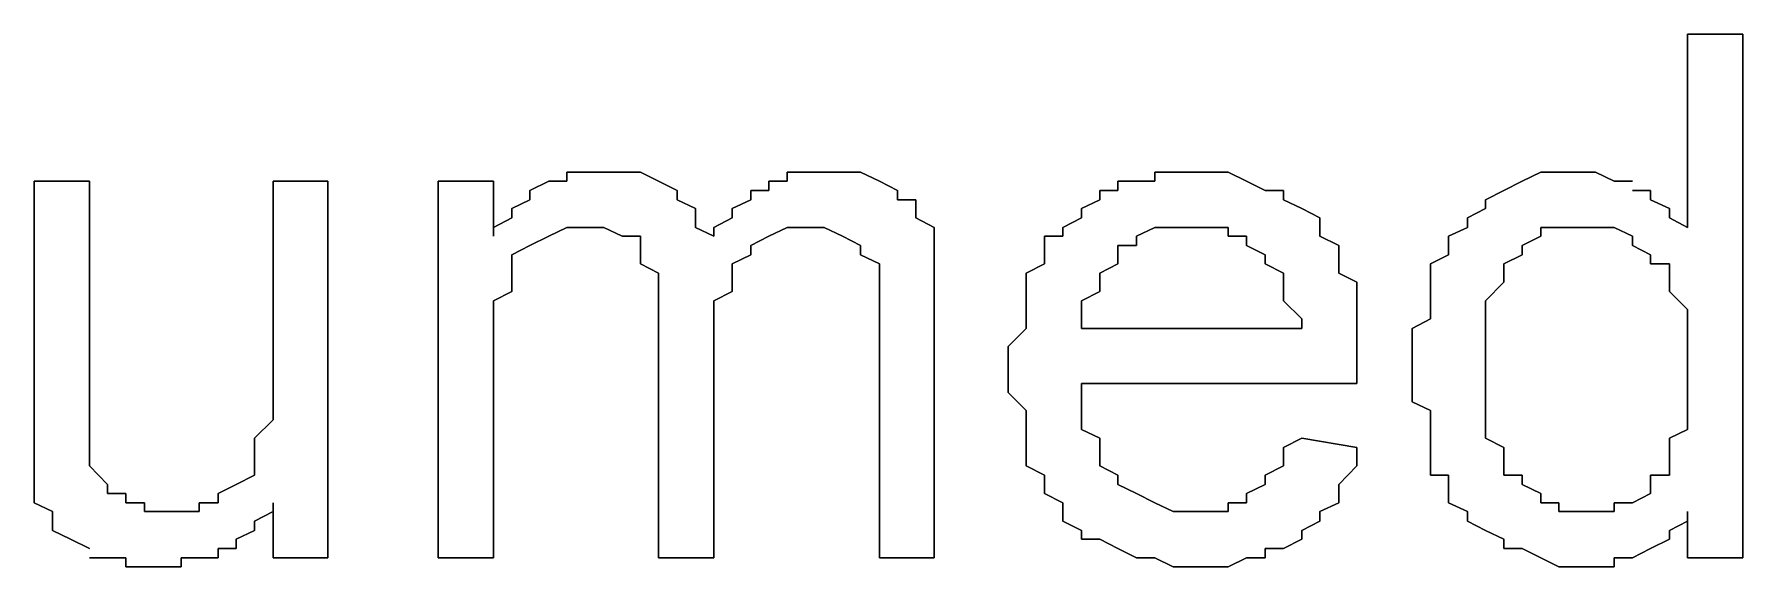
# Model space of a CAD drawing. Header units: metres. Extents: x 2.9 to 42.8, y 1.7 to 28.7.
# Drawn here: x 37.4509 to 37.779, y 22.5196 to 22.6219 of the extents above; entities that cross this region are included whole.
import ezdxf

# ---------------------------------------------------------------- set-up
doc = ezdxf.new("R2010")
doc.units = ezdxf.units.M
doc.layers.add('GRIS', color=8, linetype='Continuous')

msp = doc.modelspace()

# ---------------------------------------------------------------- linework, layer by layer
at = {"layer": 'GRIS', "lineweight": -3}
for points in [[(37.779, 22.6219), (37.7684, 22.6219), (37.779, 22.6219)], [(37.7684, 22.6219), (37.7684, 22.5848), (37.7684, 22.6219)], [(37.779, 22.5213), (37.779, 22.6219), (37.779, 22.5213)], [(37.4615, 22.5937), (37.4509, 22.5937), (37.4615, 22.5937)], [(37.4509, 22.5937), (37.4509, 22.5496), (37.4509, 22.5937)], [(37.4615, 22.5531), (37.4615, 22.5937), (37.4615, 22.5531)], [(37.5073, 22.5937), (37.4968, 22.5937), (37.5073, 22.5937)], [(37.4968, 22.5937), (37.4968, 22.5548), (37.4968, 22.5937)], [(37.5073, 22.5213), (37.5073, 22.5937), (37.5073, 22.5213)], [(37.5391, 22.5937), (37.5285, 22.5937), (37.5391, 22.5937)], [(37.5285, 22.5937), (37.5285, 22.5213), (37.5285, 22.5937)], [(37.5391, 22.5831), (37.5391, 22.5937), (37.5391, 22.5831)], [(37.5497, 22.5937), (37.5461, 22.5919), (37.5497, 22.5937)], [(37.5532, 22.5937), (37.5497, 22.5937), (37.5532, 22.5937)], [(37.5567, 22.5954), (37.5532, 22.5954), (37.5567, 22.5954)], [(37.5532, 22.5954), (37.5532, 22.5937), (37.5532, 22.5954)], [(37.5603, 22.5954), (37.5567, 22.5954), (37.5603, 22.5954)], [(37.5638, 22.5954), (37.5603, 22.5954), (37.5638, 22.5954)], [(37.5673, 22.5954), (37.5638, 22.5954), (37.5673, 22.5954)], [(37.5708, 22.5937), (37.5673, 22.5954), (37.5708, 22.5937)], [(37.5744, 22.5919), (37.5708, 22.5937), (37.5744, 22.5919)], [(37.5955, 22.5937), (37.592, 22.5937), (37.5955, 22.5937)], [(37.592, 22.5937), (37.592, 22.5919), (37.592, 22.5937)], [(37.5991, 22.5954), (37.5955, 22.5954), (37.5991, 22.5954)], [(37.5955, 22.5954), (37.5955, 22.5937), (37.5955, 22.5954)], [(37.6026, 22.5954), (37.5991, 22.5954), (37.6026, 22.5954)], [(37.6061, 22.5954), (37.6026, 22.5954), (37.6061, 22.5954)], [(37.6096, 22.5954), (37.6061, 22.5954), (37.6096, 22.5954)], [(37.6132, 22.5937), (37.6096, 22.5954), (37.6132, 22.5937)], [(37.6167, 22.5919), (37.6132, 22.5937), (37.6167, 22.5919)], [(37.6626, 22.5937), (37.659, 22.5937), (37.6626, 22.5937)], [(37.659, 22.5937), (37.659, 22.5919), (37.659, 22.5937)], [(37.6661, 22.5937), (37.6626, 22.5937), (37.6661, 22.5937)], [(37.6696, 22.5954), (37.6661, 22.5954), (37.6696, 22.5954)], [(37.6661, 22.5954), (37.6661, 22.5937), (37.6661, 22.5954)], [(37.6731, 22.5954), (37.6696, 22.5954), (37.6731, 22.5954)], [(37.6767, 22.5954), (37.6731, 22.5954), (37.6767, 22.5954)], [(37.6802, 22.5954), (37.6767, 22.5954), (37.6802, 22.5954)], [(37.6837, 22.5937), (37.6802, 22.5954), (37.6837, 22.5937)], [(37.6873, 22.5919), (37.6837, 22.5937), (37.6873, 22.5919)], [(37.7366, 22.5937), (37.7331, 22.5919), (37.7366, 22.5937)], [(37.7402, 22.5954), (37.7366, 22.5937), (37.7402, 22.5954)], [(37.7437, 22.5954), (37.7402, 22.5954), (37.7437, 22.5954)], [(37.7472, 22.5954), (37.7437, 22.5954), (37.7472, 22.5954)], [(37.7507, 22.5954), (37.7472, 22.5954), (37.7507, 22.5954)], [(37.7543, 22.5937), (37.7507, 22.5954), (37.7543, 22.5937)], [(37.7578, 22.5937), (37.7543, 22.5937), (37.7578, 22.5937)], [(37.5461, 22.5901), (37.5426, 22.5884), (37.5461, 22.5901)], [(37.5461, 22.5919), (37.5461, 22.5901), (37.5461, 22.5919)], [(37.5744, 22.5901), (37.5744, 22.5919), (37.5744, 22.5901)], [(37.5779, 22.5884), (37.5744, 22.5901), (37.5779, 22.5884)], [(37.5885, 22.5901), (37.5849, 22.5884), (37.5885, 22.5901)], [(37.592, 22.5919), (37.5885, 22.5919), (37.592, 22.5919)], [(37.5885, 22.5919), (37.5885, 22.5901), (37.5885, 22.5919)], [(37.6167, 22.5901), (37.6167, 22.5919), (37.6167, 22.5901)], [(37.6202, 22.5901), (37.6167, 22.5901), (37.6202, 22.5901)], [(37.6202, 22.5884), (37.6202, 22.5901), (37.6202, 22.5884)], [(37.6555, 22.5901), (37.652, 22.5884), (37.6555, 22.5901)], [(37.659, 22.5919), (37.6555, 22.5919), (37.659, 22.5919)], [(37.6555, 22.5919), (37.6555, 22.5901), (37.6555, 22.5919)], [(37.6908, 22.5919), (37.6873, 22.5919), (37.6908, 22.5919)], [(37.6908, 22.5901), (37.6908, 22.5919), (37.6908, 22.5901)], [(37.6943, 22.5884), (37.6908, 22.5901), (37.6943, 22.5884)], [(37.7331, 22.5919), (37.7296, 22.5901), (37.7331, 22.5919)], [(37.7296, 22.5901), (37.7296, 22.5884), (37.7296, 22.5901)], [(37.7613, 22.5919), (37.7578, 22.5919), (37.7613, 22.5919)], [(37.7613, 22.5901), (37.7613, 22.5919), (37.7613, 22.5901)], [(37.7649, 22.5884), (37.7613, 22.5901), (37.7649, 22.5884)], [(37.5426, 22.5866), (37.5391, 22.5848), (37.5426, 22.5866)], [(37.5426, 22.5884), (37.5426, 22.5866), (37.5426, 22.5884)], [(37.5779, 22.5866), (37.5779, 22.5884), (37.5779, 22.5866)], [(37.5779, 22.5848), (37.5779, 22.5866), (37.5779, 22.5848)], [(37.5849, 22.5866), (37.5814, 22.5848), (37.5849, 22.5866)], [(37.5849, 22.5884), (37.5849, 22.5866), (37.5849, 22.5884)], [(37.6202, 22.5866), (37.6202, 22.5884), (37.6202, 22.5866)], [(37.6237, 22.5848), (37.6202, 22.5866), (37.6237, 22.5848)], [(37.652, 22.5866), (37.6484, 22.5848), (37.652, 22.5866)], [(37.652, 22.5884), (37.652, 22.5866), (37.652, 22.5884)], [(37.6978, 22.5866), (37.6943, 22.5884), (37.6978, 22.5866)], [(37.6978, 22.5848), (37.6978, 22.5866), (37.6978, 22.5848)], [(37.7296, 22.5884), (37.7261, 22.5866), (37.7296, 22.5884)], [(37.7261, 22.5866), (37.7261, 22.5848), (37.7261, 22.5866)], [(37.7649, 22.5866), (37.7649, 22.5884), (37.7649, 22.5866)], [(37.7684, 22.5848), (37.7649, 22.5866), (37.7684, 22.5848)], [(37.5391, 22.5848), (37.5391, 22.5831), (37.5391, 22.5848)], [(37.5497, 22.5831), (37.5532, 22.5848), (37.5497, 22.5831)], [(37.5532, 22.5848), (37.5567, 22.5848), (37.5532, 22.5848)], [(37.5567, 22.5848), (37.5603, 22.5848), (37.5567, 22.5848)], [(37.5603, 22.5848), (37.5638, 22.5831), (37.5603, 22.5848)], [(37.5814, 22.5831), (37.5779, 22.5848), (37.5814, 22.5831)], [(37.5814, 22.5848), (37.5814, 22.5831), (37.5814, 22.5848)], [(37.592, 22.5831), (37.5955, 22.5848), (37.592, 22.5831)], [(37.5955, 22.5848), (37.5991, 22.5848), (37.5955, 22.5848)], [(37.5991, 22.5848), (37.6026, 22.5848), (37.5991, 22.5848)], [(37.6026, 22.5848), (37.6061, 22.5831), (37.6026, 22.5848)], [(37.6237, 22.5831), (37.6237, 22.5848), (37.6237, 22.5831)], [(37.6484, 22.5848), (37.6484, 22.5831), (37.6484, 22.5848)], [(37.6626, 22.5831), (37.6661, 22.5848), (37.6626, 22.5831)], [(37.6661, 22.5848), (37.6696, 22.5848), (37.6661, 22.5848)], [(37.6696, 22.5848), (37.6731, 22.5848), (37.6696, 22.5848)], [(37.6731, 22.5848), (37.6767, 22.5848), (37.6731, 22.5848)], [(37.6767, 22.5848), (37.6802, 22.5848), (37.6767, 22.5848)], [(37.6802, 22.5848), (37.6802, 22.5831), (37.6802, 22.5848)], [(37.6978, 22.5831), (37.6978, 22.5848), (37.6978, 22.5831)], [(37.7261, 22.5848), (37.7225, 22.5831), (37.7261, 22.5848)], [(37.7402, 22.5831), (37.7402, 22.5848), (37.7402, 22.5831)], [(37.7402, 22.5848), (37.7437, 22.5848), (37.7402, 22.5848)], [(37.7437, 22.5848), (37.7472, 22.5848), (37.7437, 22.5848)], [(37.7472, 22.5848), (37.7507, 22.5848), (37.7472, 22.5848)], [(37.7507, 22.5848), (37.7543, 22.5848), (37.7507, 22.5848)], [(37.7543, 22.5848), (37.7578, 22.5831), (37.7543, 22.5848)], [(37.5426, 22.5795), (37.5461, 22.5813), (37.5426, 22.5795)], [(37.5461, 22.5813), (37.5497, 22.5831), (37.5461, 22.5813)], [(37.5638, 22.5831), (37.5673, 22.5831), (37.5638, 22.5831)], [(37.5673, 22.5831), (37.5673, 22.5813), (37.5673, 22.5831)], [(37.5673, 22.5813), (37.5673, 22.5795), (37.5673, 22.5813)], [(37.5885, 22.5813), (37.592, 22.5831), (37.5885, 22.5813)], [(37.5885, 22.5795), (37.5885, 22.5813), (37.5885, 22.5795)], [(37.6061, 22.5831), (37.6096, 22.5813), (37.6061, 22.5831)], [(37.6096, 22.5813), (37.6096, 22.5795), (37.6096, 22.5813)], [(37.6237, 22.5795), (37.6237, 22.5831), (37.6237, 22.5795)], [(37.6484, 22.5831), (37.6449, 22.5831), (37.6484, 22.5831)], [(37.6449, 22.5831), (37.6449, 22.5795), (37.6449, 22.5831)], [(37.659, 22.5795), (37.659, 22.5813), (37.659, 22.5795)], [(37.659, 22.5813), (37.6626, 22.5813), (37.659, 22.5813)], [(37.6626, 22.5813), (37.6626, 22.5831), (37.6626, 22.5813)], [(37.6802, 22.5831), (37.6837, 22.5831), (37.6802, 22.5831)], [(37.6837, 22.5831), (37.6837, 22.5813), (37.6837, 22.5831)], [(37.6837, 22.5813), (37.6873, 22.5795), (37.6837, 22.5813)], [(37.7014, 22.5813), (37.6978, 22.5831), (37.7014, 22.5813)], [(37.7014, 22.5778), (37.7014, 22.5813), (37.7014, 22.5778)], [(37.7225, 22.5831), (37.7225, 22.5813), (37.7225, 22.5831)], [(37.7225, 22.5813), (37.7225, 22.5795), (37.7225, 22.5813)], [(37.7366, 22.5813), (37.7402, 22.5831), (37.7366, 22.5813)], [(37.7366, 22.5795), (37.7366, 22.5813), (37.7366, 22.5795)], [(37.7578, 22.5831), (37.7578, 22.5813), (37.7578, 22.5831)], [(37.7578, 22.5813), (37.7613, 22.5795), (37.7578, 22.5813)], [(37.5426, 22.5778), (37.5426, 22.5795), (37.5426, 22.5778)], [(37.5426, 22.5743), (37.5426, 22.5778), (37.5426, 22.5743)], [(37.5673, 22.5795), (37.5673, 22.5778), (37.5673, 22.5795)], [(37.5673, 22.5778), (37.5708, 22.576), (37.5673, 22.5778)], [(37.5849, 22.5778), (37.5885, 22.5795), (37.5849, 22.5778)], [(37.5849, 22.576), (37.5849, 22.5778), (37.5849, 22.576)], [(37.6096, 22.5795), (37.6132, 22.5778), (37.6096, 22.5795)], [(37.6132, 22.5778), (37.6132, 22.5743), (37.6132, 22.5778)], [(37.6237, 22.5778), (37.6237, 22.5795), (37.6237, 22.5778)], [(37.6237, 22.5743), (37.6237, 22.5778), (37.6237, 22.5743)], [(37.6449, 22.5778), (37.6414, 22.576), (37.6449, 22.5778)], [(37.6449, 22.5795), (37.6449, 22.5778), (37.6449, 22.5795)], [(37.6555, 22.576), (37.659, 22.5778), (37.6555, 22.576)], [(37.659, 22.5778), (37.659, 22.5795), (37.659, 22.5778)], [(37.6873, 22.5795), (37.6873, 22.5778), (37.6873, 22.5795)], [(37.6873, 22.5778), (37.6908, 22.576), (37.6873, 22.5778)], [(37.7014, 22.576), (37.7014, 22.5778), (37.7014, 22.576)], [(37.7225, 22.5795), (37.719, 22.5778), (37.7225, 22.5795)], [(37.719, 22.5778), (37.719, 22.576), (37.719, 22.5778)], [(37.7331, 22.5778), (37.7366, 22.5795), (37.7331, 22.5778)], [(37.7331, 22.576), (37.7331, 22.5778), (37.7331, 22.576)], [(37.7613, 22.5795), (37.7613, 22.5778), (37.7613, 22.5795)], [(37.7613, 22.5778), (37.7649, 22.5778), (37.7613, 22.5778)], [(37.7649, 22.5778), (37.7649, 22.576), (37.7649, 22.5778)], [(37.5426, 22.5725), (37.5426, 22.5743), (37.5426, 22.5725)], [(37.5708, 22.576), (37.5708, 22.5743), (37.5708, 22.576)], [(37.5708, 22.5743), (37.5708, 22.5707), (37.5708, 22.5743)], [(37.5849, 22.5743), (37.5849, 22.576), (37.5849, 22.5743)], [(37.5849, 22.5725), (37.5849, 22.5743), (37.5849, 22.5725)], [(37.6132, 22.5743), (37.6132, 22.5725), (37.6132, 22.5743)], [(37.6237, 22.5725), (37.6237, 22.5743), (37.6237, 22.5725)], [(37.6414, 22.576), (37.6414, 22.5743), (37.6414, 22.576)], [(37.6414, 22.5743), (37.6414, 22.5725), (37.6414, 22.5743)], [(37.6555, 22.5743), (37.6555, 22.576), (37.6555, 22.5743)], [(37.6555, 22.5725), (37.6555, 22.5743), (37.6555, 22.5725)], [(37.6908, 22.576), (37.6908, 22.5743), (37.6908, 22.576)], [(37.6908, 22.5743), (37.6908, 22.5725), (37.6908, 22.5743)], [(37.7049, 22.5743), (37.7014, 22.576), (37.7049, 22.5743)], [(37.7049, 22.5725), (37.7049, 22.5743), (37.7049, 22.5725)], [(37.719, 22.576), (37.719, 22.5743), (37.719, 22.576)], [(37.719, 22.5743), (37.719, 22.5725), (37.719, 22.5743)], [(37.7296, 22.5707), (37.7331, 22.5743), (37.7296, 22.5707)], [(37.7331, 22.5743), (37.7331, 22.576), (37.7331, 22.5743)], [(37.7649, 22.576), (37.7649, 22.5743), (37.7649, 22.576)], [(37.7649, 22.5743), (37.7649, 22.5725), (37.7649, 22.5743)], [(37.5391, 22.5707), (37.5426, 22.5725), (37.5391, 22.5707)], [(37.5391, 22.569), (37.5391, 22.5707), (37.5391, 22.569)], [(37.5708, 22.5707), (37.5708, 22.569), (37.5708, 22.5707)], [(37.5814, 22.5707), (37.5849, 22.5725), (37.5814, 22.5707)], [(37.5814, 22.5672), (37.5814, 22.5707), (37.5814, 22.5672)], [(37.6132, 22.5725), (37.6132, 22.5707), (37.6132, 22.5725)], [(37.6132, 22.5707), (37.6132, 22.5672), (37.6132, 22.5707)], [(37.6237, 22.5707), (37.6237, 22.5725), (37.6237, 22.5707)], [(37.6237, 22.5213), (37.6237, 22.5707), (37.6237, 22.5213)], [(37.6414, 22.5725), (37.6414, 22.5707), (37.6414, 22.5725)], [(37.6414, 22.5707), (37.6414, 22.5672), (37.6414, 22.5707)], [(37.652, 22.5707), (37.6555, 22.5725), (37.652, 22.5707)], [(37.652, 22.5672), (37.652, 22.5707), (37.652, 22.5672)], [(37.6908, 22.5725), (37.6908, 22.5707), (37.6908, 22.5725)], [(37.6908, 22.5707), (37.6943, 22.5672), (37.6908, 22.5707)], [(37.7049, 22.5707), (37.7049, 22.5725), (37.7049, 22.5707)], [(37.7049, 22.5672), (37.7049, 22.5707), (37.7049, 22.5672)], [(37.719, 22.5725), (37.719, 22.569), (37.719, 22.5725)], [(37.7296, 22.569), (37.7296, 22.5707), (37.7296, 22.569)], [(37.7649, 22.5725), (37.7684, 22.569), (37.7649, 22.5725)], [(37.5391, 22.5654), (37.5391, 22.569), (37.5391, 22.5654)], [(37.5708, 22.569), (37.5708, 22.5213), (37.5708, 22.569)], [(37.5814, 22.5654), (37.5814, 22.5672), (37.5814, 22.5654)], [(37.6132, 22.5672), (37.6132, 22.5213), (37.6132, 22.5672)], [(37.6414, 22.5672), (37.6414, 22.5654), (37.6414, 22.5672)], [(37.652, 22.5654), (37.652, 22.5672), (37.652, 22.5654)], [(37.6943, 22.5672), (37.6943, 22.5654), (37.6943, 22.5672)], [(37.7049, 22.5654), (37.7049, 22.5672), (37.7049, 22.5654)], [(37.719, 22.5672), (37.7155, 22.5654), (37.719, 22.5672)], [(37.719, 22.569), (37.719, 22.5672), (37.719, 22.569)], [(37.7296, 22.5672), (37.7296, 22.569), (37.7296, 22.5672)], [(37.7296, 22.5637), (37.7296, 22.5672), (37.7296, 22.5637)], [(37.7684, 22.569), (37.7684, 22.5672), (37.7684, 22.569)], [(37.7684, 22.5672), (37.7684, 22.5654), (37.7684, 22.5672)], [(37.5391, 22.5637), (37.5391, 22.5654), (37.5391, 22.5637)], [(37.5391, 22.5601), (37.5391, 22.5637), (37.5391, 22.5601)], [(37.5814, 22.5637), (37.5814, 22.5654), (37.5814, 22.5637)], [(37.5814, 22.5213), (37.5814, 22.5637), (37.5814, 22.5213)], [(37.6414, 22.5654), (37.6379, 22.5619), (37.6414, 22.5654)], [(37.6943, 22.5654), (37.652, 22.5654), (37.6943, 22.5654)], [(37.7049, 22.5619), (37.7049, 22.5654), (37.7049, 22.5619)], [(37.7155, 22.5654), (37.7155, 22.5619), (37.7155, 22.5654)], [(37.7296, 22.5619), (37.7296, 22.5637), (37.7296, 22.5619)], [(37.7684, 22.5654), (37.7684, 22.5619), (37.7684, 22.5654)], [(37.6379, 22.5619), (37.6379, 22.5601), (37.6379, 22.5619)], [(37.7049, 22.5601), (37.7049, 22.5619), (37.7049, 22.5601)], [(37.7155, 22.5619), (37.7155, 22.5601), (37.7155, 22.5619)], [(37.7296, 22.5584), (37.7296, 22.5619), (37.7296, 22.5584)], [(37.7684, 22.5619), (37.7684, 22.5601), (37.7684, 22.5619)], [(37.5391, 22.5584), (37.5391, 22.5601), (37.5391, 22.5584)], [(37.5391, 22.5213), (37.5391, 22.5584), (37.5391, 22.5213)], [(37.6379, 22.5601), (37.6379, 22.5566), (37.6379, 22.5601)], [(37.7049, 22.5584), (37.7049, 22.5601), (37.7049, 22.5584)], [(37.7049, 22.5548), (37.7049, 22.5584), (37.7049, 22.5548)], [(37.7155, 22.5601), (37.7155, 22.5584), (37.7155, 22.5601)], [(37.7155, 22.5584), (37.7155, 22.5566), (37.7155, 22.5584)], [(37.7296, 22.5548), (37.7296, 22.5584), (37.7296, 22.5548)], [(37.7684, 22.5601), (37.7684, 22.5566), (37.7684, 22.5601)], [(37.4968, 22.5548), (37.4968, 22.5531), (37.4968, 22.5548)], [(37.6379, 22.5566), (37.6379, 22.5548), (37.6379, 22.5566)], [(37.6379, 22.5548), (37.6379, 22.5531), (37.6379, 22.5548)], [(37.652, 22.5513), (37.652, 22.5548), (37.652, 22.5513)], [(37.652, 22.5548), (37.7049, 22.5548), (37.652, 22.5548)], [(37.7155, 22.5566), (37.7155, 22.5531), (37.7155, 22.5566)], [(37.7296, 22.5513), (37.7296, 22.5548), (37.7296, 22.5513)], [(37.7684, 22.5566), (37.7684, 22.5531), (37.7684, 22.5566)], [(37.4615, 22.5496), (37.4615, 22.5531), (37.4615, 22.5496)], [(37.4968, 22.5531), (37.4968, 22.5496), (37.4968, 22.5531)], [(37.6379, 22.5531), (37.6414, 22.5496), (37.6379, 22.5531)], [(37.652, 22.5496), (37.652, 22.5513), (37.652, 22.5496)], [(37.7155, 22.5531), (37.7155, 22.5513), (37.7155, 22.5531)], [(37.7155, 22.5513), (37.719, 22.5496), (37.7155, 22.5513)], [(37.7296, 22.5496), (37.7296, 22.5513), (37.7296, 22.5496)], [(37.7684, 22.5531), (37.7684, 22.5513), (37.7684, 22.5531)], [(37.7684, 22.5513), (37.7684, 22.5478), (37.7684, 22.5513)], [(37.4509, 22.5496), (37.4509, 22.546), (37.4509, 22.5496)], [(37.4615, 22.5478), (37.4615, 22.5496), (37.4615, 22.5478)], [(37.4615, 22.5443), (37.4615, 22.5478), (37.4615, 22.5443)], [(37.4968, 22.5478), (37.4932, 22.5443), (37.4968, 22.5478)], [(37.4968, 22.5496), (37.4968, 22.5478), (37.4968, 22.5496)], [(37.6414, 22.5496), (37.6414, 22.5478), (37.6414, 22.5496)], [(37.6414, 22.5478), (37.6414, 22.546), (37.6414, 22.5478)], [(37.652, 22.546), (37.652, 22.5496), (37.652, 22.546)], [(37.719, 22.5496), (37.719, 22.546), (37.719, 22.5496)], [(37.7296, 22.546), (37.7296, 22.5496), (37.7296, 22.546)], [(37.7684, 22.5478), (37.7684, 22.546), (37.7684, 22.5478)], [(37.4509, 22.546), (37.4509, 22.5443), (37.4509, 22.546)], [(37.4509, 22.5443), (37.4509, 22.5407), (37.4509, 22.5443)], [(37.4615, 22.5425), (37.4615, 22.5443), (37.4615, 22.5425)], [(37.4932, 22.5443), (37.4932, 22.5425), (37.4932, 22.5443)], [(37.6414, 22.546), (37.6414, 22.5425), (37.6414, 22.546)], [(37.6555, 22.5443), (37.652, 22.546), (37.6555, 22.5443)], [(37.6555, 22.5425), (37.6555, 22.5443), (37.6555, 22.5425)], [(37.6943, 22.5443), (37.6908, 22.5425), (37.6943, 22.5443)], [(37.7049, 22.5425), (37.6943, 22.5443), (37.7049, 22.5425)], [(37.719, 22.546), (37.719, 22.5443), (37.719, 22.546)], [(37.719, 22.5443), (37.719, 22.5425), (37.719, 22.5443)], [(37.7296, 22.5443), (37.7296, 22.546), (37.7296, 22.5443)], [(37.7331, 22.5425), (37.7296, 22.5443), (37.7331, 22.5425)], [(37.7684, 22.546), (37.7649, 22.5443), (37.7684, 22.546)], [(37.7649, 22.5443), (37.7649, 22.5425), (37.7649, 22.5443)], [(37.4509, 22.5407), (37.4509, 22.539), (37.4509, 22.5407)], [(37.4615, 22.5407), (37.4615, 22.5425), (37.4615, 22.5407)], [(37.4615, 22.539), (37.4615, 22.5407), (37.4615, 22.539)], [(37.4932, 22.5425), (37.4932, 22.5407), (37.4932, 22.5425)], [(37.4932, 22.5407), (37.4932, 22.5372), (37.4932, 22.5407)], [(37.6414, 22.5425), (37.6414, 22.5407), (37.6414, 22.5425)], [(37.6414, 22.5407), (37.6414, 22.539), (37.6414, 22.5407)], [(37.6555, 22.5407), (37.6555, 22.5425), (37.6555, 22.5407)], [(37.6555, 22.539), (37.6555, 22.5407), (37.6555, 22.539)], [(37.6908, 22.5425), (37.6908, 22.5407), (37.6908, 22.5425)], [(37.6908, 22.5407), (37.6908, 22.539), (37.6908, 22.5407)], [(37.7049, 22.5407), (37.7049, 22.5425), (37.7049, 22.5407)], [(37.7049, 22.539), (37.7049, 22.5407), (37.7049, 22.539)], [(37.719, 22.5425), (37.719, 22.5407), (37.719, 22.5425)], [(37.719, 22.5407), (37.719, 22.5372), (37.719, 22.5407)], [(37.7331, 22.5407), (37.7331, 22.5425), (37.7331, 22.5407)], [(37.7331, 22.539), (37.7331, 22.5407), (37.7331, 22.539)], [(37.7649, 22.5425), (37.7649, 22.539), (37.7649, 22.5425)], [(37.4509, 22.539), (37.4509, 22.5372), (37.4509, 22.539)], [(37.4509, 22.5372), (37.4509, 22.5354), (37.4509, 22.5372)], [(37.465, 22.5354), (37.4615, 22.539), (37.465, 22.5354)], [(37.4932, 22.5372), (37.4897, 22.5354), (37.4932, 22.5372)], [(37.6414, 22.539), (37.6449, 22.5372), (37.6414, 22.539)], [(37.6449, 22.5372), (37.6449, 22.5354), (37.6449, 22.5372)], [(37.659, 22.5372), (37.6555, 22.539), (37.659, 22.5372)], [(37.659, 22.5354), (37.659, 22.5372), (37.659, 22.5354)], [(37.6908, 22.539), (37.6873, 22.5372), (37.6908, 22.539)], [(37.6873, 22.5372), (37.6873, 22.5354), (37.6873, 22.5372)], [(37.7014, 22.5354), (37.7049, 22.539), (37.7014, 22.5354)], [(37.719, 22.5372), (37.7225, 22.5372), (37.719, 22.5372)], [(37.7225, 22.5372), (37.7225, 22.5354), (37.7225, 22.5372)], [(37.7331, 22.5372), (37.7331, 22.539), (37.7331, 22.5372)], [(37.7366, 22.5372), (37.7331, 22.5372), (37.7366, 22.5372)], [(37.7366, 22.5354), (37.7366, 22.5372), (37.7366, 22.5354)], [(37.7649, 22.5372), (37.7613, 22.5372), (37.7649, 22.5372)], [(37.7613, 22.5372), (37.7613, 22.5354), (37.7613, 22.5372)], [(37.7649, 22.539), (37.7649, 22.5372), (37.7649, 22.539)], [(37.4509, 22.5354), (37.4509, 22.5319), (37.4509, 22.5354)], [(37.465, 22.5337), (37.465, 22.5354), (37.465, 22.5337)], [(37.4897, 22.5354), (37.4862, 22.5337), (37.4897, 22.5354)], [(37.6449, 22.5354), (37.6449, 22.5337), (37.6449, 22.5354)], [(37.6626, 22.5337), (37.659, 22.5354), (37.6626, 22.5337)], [(37.6873, 22.5354), (37.6837, 22.5337), (37.6873, 22.5354)], [(37.7014, 22.5337), (37.7014, 22.5354), (37.7014, 22.5337)], [(37.7225, 22.5354), (37.7225, 22.5319), (37.7225, 22.5354)], [(37.7402, 22.5337), (37.7366, 22.5354), (37.7402, 22.5337)], [(37.7613, 22.5354), (37.7613, 22.5337), (37.7613, 22.5354)], [(37.4509, 22.5319), (37.4544, 22.5302), (37.4509, 22.5319)], [(37.4685, 22.5337), (37.465, 22.5337), (37.4685, 22.5337)], [(37.4685, 22.5319), (37.4685, 22.5337), (37.4685, 22.5319)], [(37.4721, 22.5319), (37.4685, 22.5319), (37.4721, 22.5319)], [(37.4721, 22.5302), (37.4721, 22.5319), (37.4721, 22.5302)], [(37.4862, 22.5319), (37.4826, 22.5319), (37.4862, 22.5319)], [(37.4826, 22.5319), (37.4826, 22.5302), (37.4826, 22.5319)], [(37.4862, 22.5337), (37.4862, 22.5319), (37.4862, 22.5337)], [(37.4968, 22.5302), (37.4968, 22.5319), (37.4968, 22.5302)], [(37.4968, 22.5319), (37.4968, 22.5213), (37.4968, 22.5319)], [(37.6449, 22.5337), (37.6484, 22.5319), (37.6449, 22.5337)], [(37.6484, 22.5319), (37.6484, 22.5302), (37.6484, 22.5319)], [(37.6661, 22.5319), (37.6626, 22.5337), (37.6661, 22.5319)], [(37.6696, 22.5302), (37.6661, 22.5319), (37.6696, 22.5302)], [(37.6837, 22.5319), (37.6802, 22.5319), (37.6837, 22.5319)], [(37.6802, 22.5319), (37.6802, 22.5302), (37.6802, 22.5319)], [(37.6837, 22.5337), (37.6837, 22.5319), (37.6837, 22.5337)], [(37.6978, 22.5302), (37.7014, 22.5319), (37.6978, 22.5302)], [(37.7014, 22.5319), (37.7014, 22.5337), (37.7014, 22.5319)], [(37.7225, 22.5319), (37.7261, 22.5302), (37.7225, 22.5319)], [(37.7402, 22.5319), (37.7402, 22.5337), (37.7402, 22.5319)], [(37.7437, 22.5319), (37.7402, 22.5319), (37.7437, 22.5319)], [(37.7437, 22.5302), (37.7437, 22.5319), (37.7437, 22.5302)], [(37.7578, 22.5319), (37.7543, 22.5319), (37.7578, 22.5319)], [(37.7543, 22.5319), (37.7543, 22.5302), (37.7543, 22.5319)], [(37.7613, 22.5337), (37.7578, 22.5319), (37.7613, 22.5337)], [(37.4544, 22.5302), (37.4544, 22.5284), (37.4544, 22.5302)], [(37.4544, 22.5284), (37.4544, 22.5266), (37.4544, 22.5284)], [(37.4756, 22.5302), (37.4721, 22.5302), (37.4756, 22.5302)], [(37.4791, 22.5302), (37.4756, 22.5302), (37.4791, 22.5302)], [(37.4826, 22.5302), (37.4791, 22.5302), (37.4826, 22.5302)], [(37.4932, 22.5284), (37.4968, 22.5302), (37.4932, 22.5284)], [(37.4932, 22.5266), (37.4932, 22.5284), (37.4932, 22.5266)], [(37.6484, 22.5302), (37.6484, 22.5284), (37.6484, 22.5302)], [(37.6484, 22.5284), (37.652, 22.5266), (37.6484, 22.5284)], [(37.6731, 22.5302), (37.6696, 22.5302), (37.6731, 22.5302)], [(37.6767, 22.5302), (37.6731, 22.5302), (37.6767, 22.5302)], [(37.6802, 22.5302), (37.6767, 22.5302), (37.6802, 22.5302)], [(37.6943, 22.5266), (37.6978, 22.5284), (37.6943, 22.5266)], [(37.6978, 22.5284), (37.6978, 22.5302), (37.6978, 22.5284)], [(37.7261, 22.5302), (37.7261, 22.5284), (37.7261, 22.5302)], [(37.7261, 22.5284), (37.7296, 22.5266), (37.7261, 22.5284)], [(37.7472, 22.5302), (37.7437, 22.5302), (37.7472, 22.5302)], [(37.7507, 22.5302), (37.7472, 22.5302), (37.7507, 22.5302)], [(37.7543, 22.5302), (37.7507, 22.5302), (37.7543, 22.5302)], [(37.7649, 22.5266), (37.7684, 22.5284), (37.7649, 22.5266)], [(37.7684, 22.5284), (37.7684, 22.5302), (37.7684, 22.5284)], [(37.7684, 22.5302), (37.7684, 22.5213), (37.7684, 22.5302)], [(37.4544, 22.5266), (37.4579, 22.5249), (37.4544, 22.5266)], [(37.4579, 22.5249), (37.4615, 22.5231), (37.4579, 22.5249)], [(37.4897, 22.5249), (37.4932, 22.5266), (37.4897, 22.5249)], [(37.4897, 22.5231), (37.4897, 22.5249), (37.4897, 22.5231)], [(37.652, 22.5266), (37.652, 22.5249), (37.652, 22.5266)], [(37.652, 22.5249), (37.6555, 22.5249), (37.652, 22.5249)], [(37.6555, 22.5249), (37.659, 22.5231), (37.6555, 22.5249)], [(37.6908, 22.5231), (37.6943, 22.5249), (37.6908, 22.5231)], [(37.6943, 22.5249), (37.6943, 22.5266), (37.6943, 22.5249)], [(37.7296, 22.5266), (37.7331, 22.5249), (37.7296, 22.5266)], [(37.7331, 22.5249), (37.7331, 22.5231), (37.7331, 22.5249)], [(37.7613, 22.5231), (37.7649, 22.5249), (37.7613, 22.5231)], [(37.7649, 22.5249), (37.7649, 22.5266), (37.7649, 22.5249)], [(37.4615, 22.5213), (37.465, 22.5213), (37.4615, 22.5213)], [(37.465, 22.5213), (37.4685, 22.5213), (37.465, 22.5213)], [(37.4685, 22.5213), (37.4685, 22.5196), (37.4685, 22.5213)], [(37.4791, 22.5196), (37.4791, 22.5213), (37.4791, 22.5196)], [(37.4791, 22.5213), (37.4826, 22.5213), (37.4791, 22.5213)], [(37.4826, 22.5213), (37.4862, 22.5213), (37.4826, 22.5213)], [(37.4862, 22.5213), (37.4862, 22.5231), (37.4862, 22.5213)], [(37.4862, 22.5231), (37.4897, 22.5231), (37.4862, 22.5231)], [(37.4968, 22.5213), (37.5073, 22.5213), (37.4968, 22.5213)], [(37.5285, 22.5213), (37.5391, 22.5213), (37.5285, 22.5213)], [(37.5708, 22.5213), (37.5814, 22.5213), (37.5708, 22.5213)], [(37.6132, 22.5213), (37.6237, 22.5213), (37.6132, 22.5213)], [(37.659, 22.5231), (37.6626, 22.5213), (37.659, 22.5231)], [(37.6626, 22.5213), (37.6661, 22.5213), (37.6626, 22.5213)], [(37.6661, 22.5213), (37.6696, 22.5196), (37.6661, 22.5213)], [(37.6802, 22.5196), (37.6837, 22.5213), (37.6802, 22.5196)], [(37.6837, 22.5213), (37.6873, 22.5213), (37.6837, 22.5213)], [(37.6873, 22.5213), (37.6873, 22.5231), (37.6873, 22.5213)], [(37.6873, 22.5231), (37.6908, 22.5231), (37.6873, 22.5231)], [(37.7331, 22.5231), (37.7366, 22.5231), (37.7331, 22.5231)], [(37.7366, 22.5231), (37.7402, 22.5213), (37.7366, 22.5231)], [(37.7402, 22.5213), (37.7437, 22.5196), (37.7402, 22.5213)], [(37.7543, 22.5196), (37.7543, 22.5213), (37.7543, 22.5196)], [(37.7543, 22.5213), (37.7578, 22.5213), (37.7543, 22.5213)], [(37.7578, 22.5213), (37.7613, 22.5231), (37.7578, 22.5213)], [(37.7684, 22.5213), (37.779, 22.5213), (37.7684, 22.5213)], [(37.4685, 22.5196), (37.4721, 22.5196), (37.4685, 22.5196)], [(37.4721, 22.5196), (37.4756, 22.5196), (37.4721, 22.5196)], [(37.4756, 22.5196), (37.4791, 22.5196), (37.4756, 22.5196)], [(37.6696, 22.5196), (37.6731, 22.5196), (37.6696, 22.5196)], [(37.6731, 22.5196), (37.6767, 22.5196), (37.6731, 22.5196)], [(37.6767, 22.5196), (37.6802, 22.5196), (37.6767, 22.5196)], [(37.7437, 22.5196), (37.7472, 22.5196), (37.7437, 22.5196)], [(37.7472, 22.5196), (37.7507, 22.5196), (37.7472, 22.5196)], [(37.7507, 22.5196), (37.7543, 22.5196), (37.7507, 22.5196)]]:
    msp.add_lwpolyline(points, dxfattribs=at)

doc.saveas('drawing.dxf')
